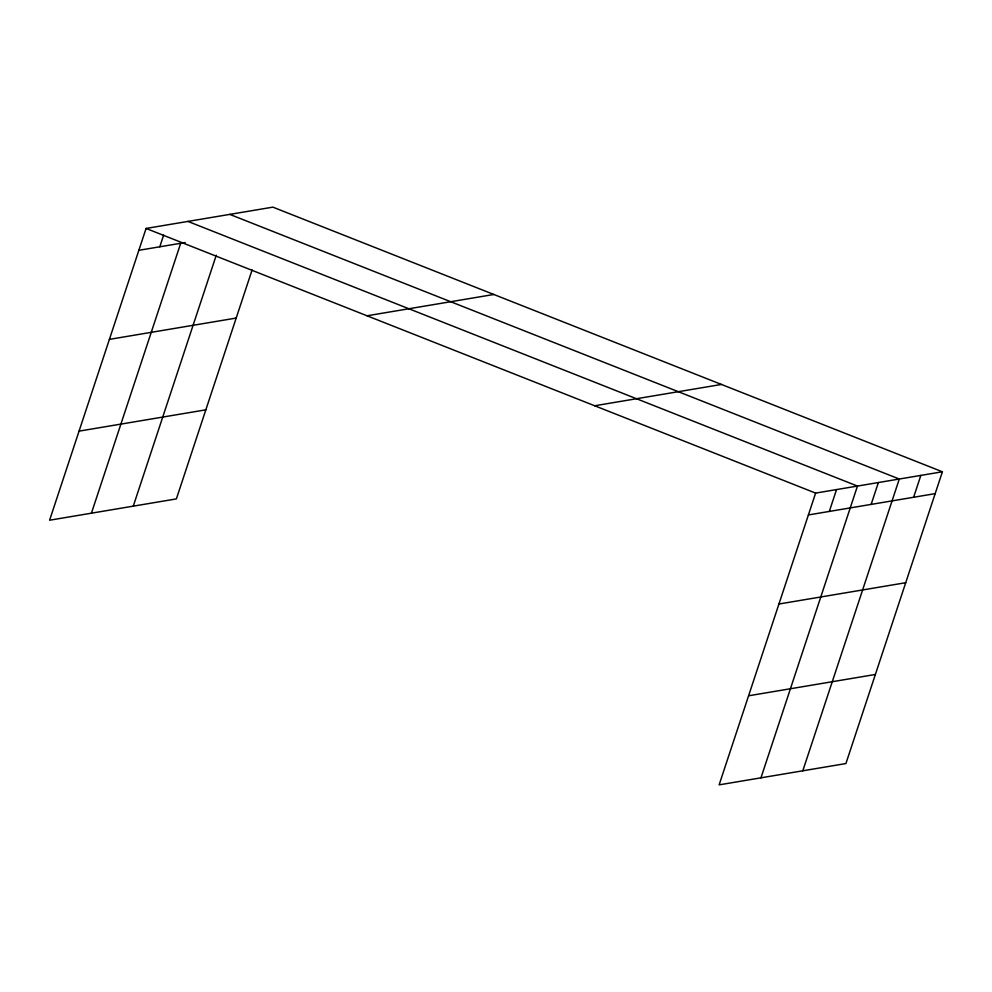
<?xml version="1.0" encoding="UTF-8"?>
<svg xmlns="http://www.w3.org/2000/svg" width="992" height="992" viewBox="0 0 992 992"><rect width="100%" height="100%" fill="white"/><g stroke="black" fill="none" stroke-linecap="round" stroke-linejoin="round"><path stroke-width="1.49" d="M942.4 471.783L815.622 493.098L719.126 784.858L845.916 763.555L942.4 471.783L272.874 207.142L146.084 228.445L49.6 520.217L176.378 498.902L252.129 269.874M159.786 246.785L163.643 235.129M91.438 513.174L180.705 243.263M133.275 506.143L216.268 255.217M829.312 511.426L836.541 489.577M760.963 777.827L857.46 486.068L187.934 221.414M871.15 504.395L878.379 482.546M802.801 770.796L899.298 479.037L229.772 214.384M913.62 497.265L920.849 475.416M138.868 250.306L185.182 242.519M109.405 339.376L236.195 318.06M367.04 315.791L493.818 294.475M79.062 431.136L205.84 409.832M594.667 405.765L721.457 384.45M808.393 514.947L935.171 493.644M778.931 604.016L905.721 582.713M748.588 695.789L875.366 674.473M146.084 228.445L815.622 493.098"/></g></svg>
